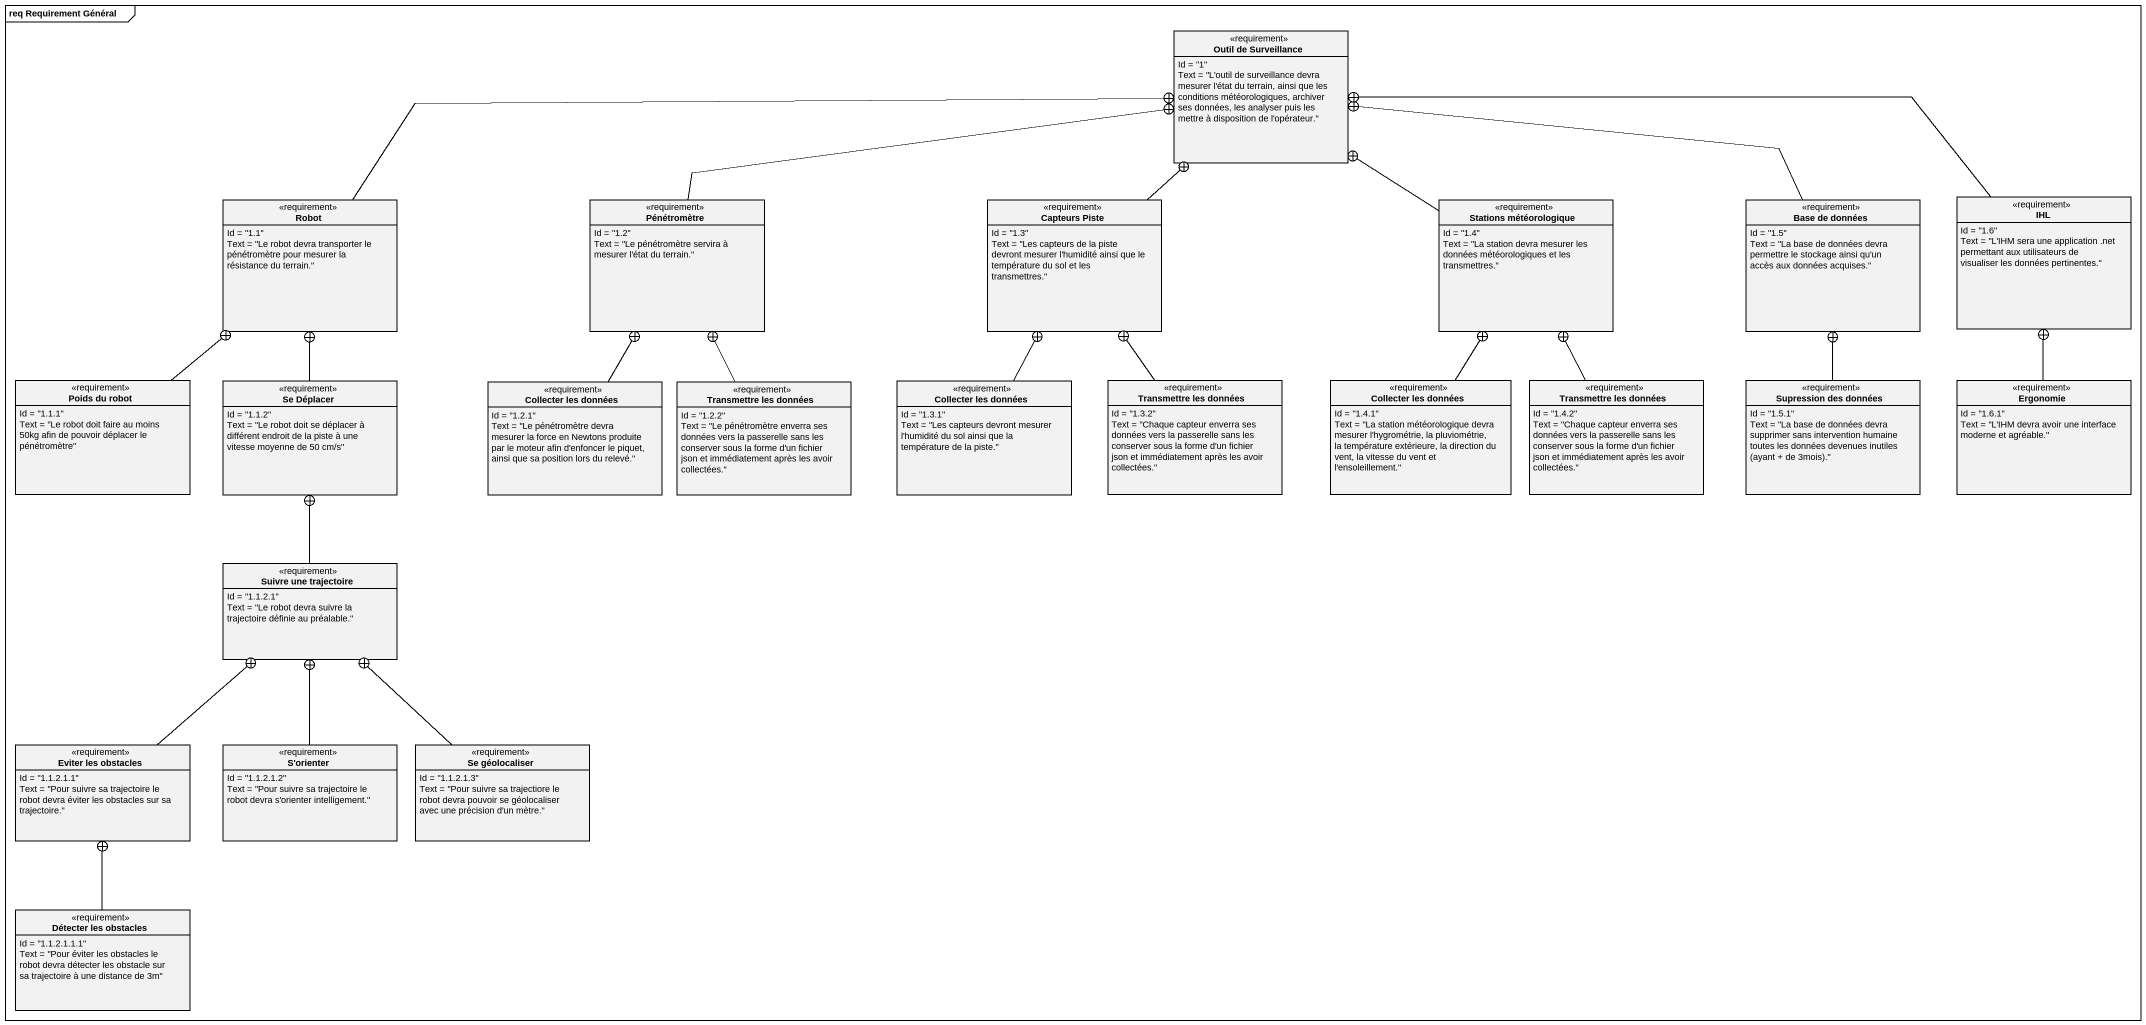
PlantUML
@startuml
mainframe req Requirement Général
hide circle
hide empty members
class "Outil de Surveillance" as Outil_de_Surveillance <<requirement>> {
  Id = "1"
  Text = "L'outil de surveillance devra mesurer l'état du terrain, ainsi que les conditions météorologiques, archiver ses données, les analyser puis les mettre à disposition de l'opérateur."
}
class Robot <<requirement>> {
  Id = "1.1"
  Text = "Le robot devra transporter le pénétromètre pour mesurer la résistance du terrain."
}
class Pénétromètre <<requirement>> {
  Id = "1.2"
  Text = "Le pénétromètre servira à mesurer l'état du terrain."
}
class "Capteurs Piste" as Capteurs_Piste <<requirement>> {
  Id = "1.3"
  Text = "Les capteurs de la piste devront mesurer l'humidité ainsi que le température du sol et les transmettres."
}
class "Stations météorologique" as Stations_météorologique <<requirement>> {
  Id = "1.4"
  Text = "La station devra mesurer les données météorologiques et les transmettres."
}
class "Base de données" as Base_de_données <<requirement>> {
  Id = "1.5"
  Text = "La base de données devra permettre le stockage ainsi qu'un accès aux données acquises."
}
class IHL <<requirement>> {
  Id = "1.6"
  Text = "L'IHM sera une application .net permettant aux utilisateurs de visualiser les données pertinentes."
}
class "Poids du robot" as Poids_du_robot <<requirement>> {
  Id = "1.1.1"
  Text = "Le robot doit faire au moins 50kg afin de pouvoir déplacer le pénétromètre"
}
class "Se Déplacer" as Se_Déplacer <<requirement>> {
  Id = "1.1.2"
  Text = "Le robot doit se déplacer à différent endroit de la piste à une vitesse moyenne de 50 cm/s"
}
class "Collecter les données" as Collecter_les_données <<requirement>> {
  Id = "1.2.1"
  Text = "Le pénétromètre devra mesurer la force en Newtons produite par le moteur afin d'enfoncer le piquet, ainsi que sa position lors du relevé."
}
class "Transmettre les données" as Transmettre_les_données <<requirement>> {
  Id = "1.2.2"
  Text = "Le pénétromètre enverra ses données vers la passerelle sans les conserver sous la forme d'un fichier json et immédiatement après les avoir collectées."
}
class "Collecter les données" as Collecter_les_données_2 <<requirement>> {
  Id = "1.3.1"
  Text = "Les capteurs devront mesurer l'humidité du sol ainsi que la température de la piste."
}
class "Transmettre les données" as Transmettre_les_données_2 <<requirement>> {
  Id = "1.3.2"
  Text = "Chaque capteur enverra ses données vers la passerelle sans les conserver sous la forme d'un fichier json et immédiatement après les avoir collectées."
}
class "Collecter les données" as Collecter_les_données_3 <<requirement>> {
  Id = "1.4.1"
  Text = "La station météorologique devra mesurer l'hygrométrie, la pluviométrie, la température extérieure, la direction du vent, la vitesse du vent et l'ensoleillement."
}
class "Transmettre les données" as Transmettre_les_données_3 <<requirement>> {
  Id = "1.4.2"
  Text = "Chaque capteur enverra ses données vers la passerelle sans les conserver sous la forme d'un fichier json et immédiatement après les avoir collectées."
}
class "Supression des données" as Supression_des_données <<requirement>> {
  Id = "1.5.1"
  {field} Text = "La base de données devra supprimer sans intervention humaine toutes les données devenues inutiles (ayant + de 3mois)."
}
class Ergonomie <<requirement>> {
  Id = "1.6.1"
  Text = "L'IHM devra avoir une interface moderne et agréable."
}
class "Suivre une trajectoire" as Suivre_une_trajectoire <<requirement>> {
  Id = "1.1.2.1"
  Text = "Le robot devra suivre la trajectoire définie au préalable."
}
class "Eviter les obstacles" as Eviter_les_obstacles <<requirement>> {
  Id = "1.1.2.1.1"
  Text = "Pour suivre sa trajectoire le robot devra éviter les obstacles sur sa trajectoire."
}
class "S'orienter" as S_orienter <<requirement>> {
  Id = "1.1.2.1.2"
  Text = "Pour suivre sa trajectoire le robot devra s'orienter intelligement."
}
class "Se géolocaliser" as Se_géolocaliser <<requirement>> {
  Id = "1.1.2.1.3"
  Text = "Pour suivre sa trajectiore le robot devra pouvoir se géolocaliser avec une précision d'un mètre."
}
class "Détecter les obstacles" as Détecter_les_obstacles <<requirement>> {
  Id = "1.1.2.1.1.1"
  Text = "Pour éviter les obstacles le robot devra détecter les obstacle sur sa trajectoire à une distance de 3m"
}
Robot -right-+ Outil_de_Surveillance
Pénétromètre -right-+ Outil_de_Surveillance
Capteurs_Piste -up-+ Outil_de_Surveillance
Stations_météorologique -up-+ Outil_de_Surveillance
Base_de_données -left-+ Outil_de_Surveillance
IHL -left-+ Outil_de_Surveillance
Poids_du_robot -up-+ Robot
Se_Déplacer -up-+ Robot
Collecter_les_données -up-+ Pénétromètre
Transmettre_les_données -up-+ Pénétromètre
Collecter_les_données_2 -up-+ Capteurs_Piste
Transmettre_les_données_2 -up-+ Capteurs_Piste
Collecter_les_données_3 -up-+ Stations_météorologique
Transmettre_les_données_3 -up-+ Stations_météorologique
Supression_des_données -up-+ Base_de_données
Ergonomie -up-+ IHL
Suivre_une_trajectoire -up-+ Se_Déplacer
Eviter_les_obstacles -up-+ Suivre_une_trajectoire
S_orienter -up-+ Suivre_une_trajectoire
Se_géolocaliser -up-+ Suivre_une_trajectoire
Détecter_les_obstacles -up-+ Eviter_les_obstacles
@enduml
